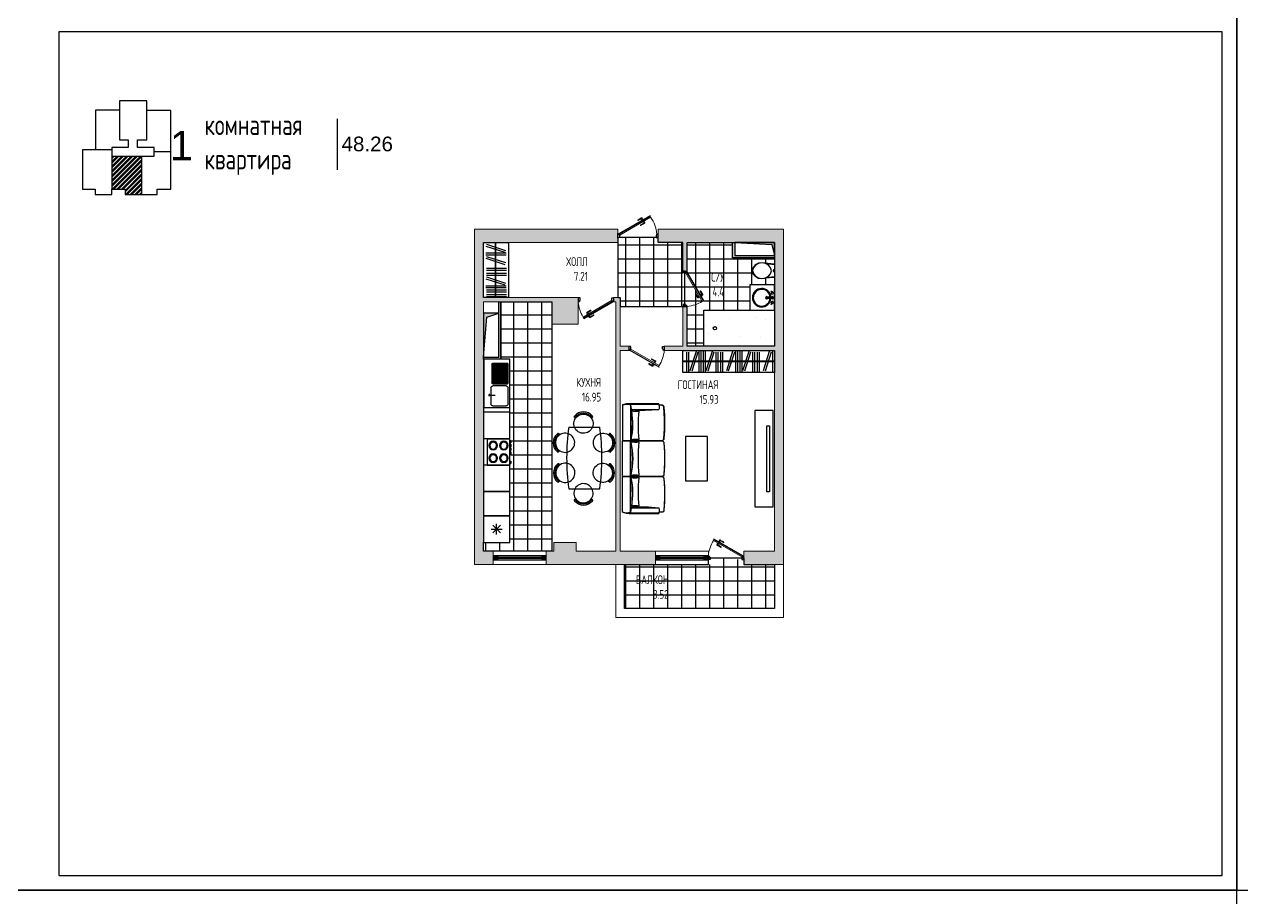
# Model space of a CAD drawing. Header units: millimetres. Extents: x -7516 to 14738, y -3327 to 3625.
# Drawn here: x 4448.8 to 4862.6, y 3028.3 to 3325.3 of the extents above; entities that cross this region are included whole.
import ezdxf

# ---------------------------------------------------------------- set-up
doc = ezdxf.new("R2010")
doc.units = ezdxf.units.MM
doc.header["$LTSCALE"] = 1.5
for name, color, linetype in [('КАНАЛЫ', 253, 'Continuous'), ('кафель', 9, 'Continuous'), ('МЕБЕЛЬ ОСНОВ', 7, 'Continuous'), ('Основные тонкие', 7, 'Continuous')]:
    doc.layers.add(name, color=color, linetype=linetype)
for name, color, linetype, lineweight in [('новый план', 6, 'Continuous', 30), ('ОКНА', 130, 'Continuous', 30), ('СТЕНЫ', 30, 'Continuous', 30)]:
    doc.layers.add(name, color=color, linetype=linetype, lineweight=lineweight)
doc.styles.add('ARIAL', font='arial.ttf')
doc.styles.add('style1', font='txt.shx', dxfattribs={"width": 0.7, "height": 2.5})
doc.styles.add('СГЕНЕРИР_СТИЛЬ_1', font='txt.shx', dxfattribs={"width": 0.7})
pattern_1 = [(90, (-2861.9293, -1940.83), (-4.7625, 0), []), (180, (-2861.9293, -1940.83), (-3e-16, -4.7625), [])]

# ---------------------------------------------------------------- blocks, each defined once
blk = doc.blocks.new('дв.внутренние')
at = {"color": 7}
for p, q in [((3645.72, 2613.18), (3645.72, 2612.68)), ((3645.92, 2613.13), (3645.72, 2613.13)), ((3645.72, 2613.13), (3645.72, 2612.72)), ((3645.72, 2612.72), (3645.87, 2612.72)), ((3645.87, 2612.85), (3645.92, 2612.85)), ((3645.87, 2612.85), (3645.87, 2612.72)), ((3645.92, 2612.85), (3645.92, 2613.13)), ((3649.52, 2612.85), (3649.52, 2613.13)), ((3649.52, 2613.13), (3649.72, 2613.13)), ((3649.57, 2612.85), (3649.52, 2612.85)), ((3649.58, 2612.85), (3649.58, 2612.72)), ((3649.72, 2612.72), (3649.58, 2612.72)), ((3649.72, 2613.18), (3649.72, 2612.68)), ((3649.72, 2613.13), (3649.72, 2612.72))]:
    blk.add_line(p, q, dxfattribs=at)
at = {"color": 7, "lineweight": 9}
for p, q in [((3645.83, 2612.67), (3645.87, 2612.72)), ((3645.87, 2612.72), (3645.94, 2612.83)), ((3645.87, 2612.72), (3649.13, 2610.84)), ((3645.94, 2612.83), (3649.16, 2610.97)), ((3645.83, 2612.67), (3649.1, 2610.78)), ((3648.67, 2611.45), (3648.29, 2611.67)), ((3648.72, 2611.52), (3648.33, 2611.74)), ((3648.48, 2611.37), (3648.49, 2611.39)), ((3648.49, 2611.39), (3648.75, 2611.24)), ((3648.6, 2611.33), (3648.67, 2611.45)), ((3648.67, 2611.29), (3648.75, 2611.42)), ((3648.67, 2611.29), (3648.71, 2611.35)), ((3648.37, 2610.91), (3647.98, 2611.13)), ((3648.4, 2610.98), (3648.02, 2611.2)), ((3648.37, 2611.17), (3648.38, 2611.19)), ((3648.62, 2611.03), (3648.37, 2611.17)), ((3648.47, 2611.1), (3648.4, 2610.98)), ((3648.54, 2611.07), (3648.47, 2610.94)), ((3648.63, 2611.05), (3648.62, 2611.03)), ((3648.75, 2611.24), (3648.73, 2611.22)), ((3649.1, 2610.86), (3649.16, 2610.97)), ((3649.13, 2610.84), (3649.1, 2610.78))]:
    blk.add_line(p, q, dxfattribs=at)
at = {"color": 7}
blk.add_circle((3645.9, 2612.8), 0.0212, dxfattribs=at)
at = {"color": 7, "lineweight": 9}
blk.add_arc((3645.75, 2613.04), 3.99, 328.7313, 354.6558, dxfattribs=at)
for centre, major_axis, start_param, end_param in [((3648.31, 2611.7), (-0.0102, 0.0381), 5.497787, 8.63938), ((3648.68, 2611.45), (-0.0715, -0.0192), 2.356194, 3.926991), ((3648, 2611.17), (-0.0102, 0.0381), 5.497787, 8.63938), ((3648.4, 2610.97), (-0.0192, 0.0715), 2.356194, 3.926991)]:
    blk.add_ellipse(centre, major_axis=major_axis, ratio=1, start_param=start_param, end_param=end_param, dxfattribs=at)
blk = doc.blocks.new('двери наружные')
at = {"color": 0}
for p, q in [((3657.41, 2612.77), (3657.91, 2612.77)), ((3657.46, 2612.57), (3657.46, 2612.77)), ((3657.46, 2612.77), (3657.86, 2612.77)), ((3657.86, 2612.77), (3657.86, 2612.62)), ((3657.73, 2612.57), (3657.46, 2612.57)), ((3657.73, 2612.62), (3657.86, 2612.62)), ((3657.41, 2608.22), (3657.91, 2608.22)), ((3657.73, 2608.42), (3657.46, 2608.42)), ((3657.46, 2608.42), (3657.46, 2608.22)), ((3657.46, 2608.22), (3657.86, 2608.22)), ((3657.73, 2608.37), (3657.86, 2608.37)), ((3657.86, 2608.22), (3657.86, 2608.37))]:
    blk.add_line(p, q, dxfattribs=at)
at = {"color": 0, "lineweight": 9}
for p, q in [((3657.73, 2612.62), (3657.73, 2612.57)), ((3657.75, 2608.44), (3659.76, 2611.92)), ((3657.92, 2608.33), (3659.96, 2611.86)), ((3659.88, 2611.86), (3659.76, 2611.92)), ((3659.07, 2611.22), (3658.85, 2610.84)), ((3659.13, 2611.18), (3658.92, 2610.8)), ((3659.26, 2611.11), (3659.13, 2611.18)), ((3659.3, 2611.18), (3659.17, 2611.25)), ((3659.19, 2611), (3659.34, 2611.25)), ((3659.22, 2610.98), (3659.19, 2611)), ((3659.3, 2611.18), (3659.24, 2611.21)), ((3659.34, 2611.25), (3659.36, 2611.24)), ((3659.6, 2610.91), (3659.38, 2610.53)), ((3659.41, 2610.87), (3659.39, 2610.88)), ((3659.56, 2611.12), (3659.41, 2610.87)), ((3659.68, 2610.87), (3659.45, 2610.49)), ((3659.48, 2610.98), (3659.6, 2610.91)), ((3659.52, 2611.05), (3659.65, 2610.97)), ((3659.54, 2611.14), (3659.56, 2611.12)), ((3657.73, 2608.37), (3657.73, 2608.42)), ((3657.86, 2608.37), (3657.75, 2608.44)), ((3657.92, 2608.33), (3657.86, 2608.37))]:
    blk.add_line(p, q, dxfattribs=at)
at = {"color": 0, "lineweight": 0}
for p, q in [((3657.86, 2608.37), (3659.9, 2611.89)), ((3659.9, 2611.89), (3659.96, 2611.86))]:
    blk.add_line(p, q, dxfattribs=at)
at = {"color": 0}
blk.add_circle((3657.78, 2608.39), 0.0212, dxfattribs=at)
at = {"color": 0, "lineweight": 0}
blk.add_arc((3657.74, 2609.36), 3.26, 51.7107, 87.8927, dxfattribs=at)
at = {"color": 0, "lineweight": 9}
for centre, major_axis, start_param, end_param in [((3658.88, 2610.82), (-0.0381, -0.0102), 5.497787, 8.63938), ((3659.13, 2611.19), (0.0192, -0.0715), 2.356194, 3.926991), ((3659.42, 2610.51), (-0.0381, -0.0102), 5.497787, 8.63938), ((3659.61, 2610.91), (-0.0715, -0.0192), 2.356194, 3.926991)]:
    blk.add_ellipse(centre, major_axis=major_axis, ratio=1, start_param=start_param, end_param=end_param, dxfattribs=at)
blk = doc.blocks.new('рпр')
at = {"layer": 'МЕБЕЛЬ ОСНОВ', "color": 7}
for p, q in [((4888.37, 2986.87), (4888.15, 2984.66)), ((4888.41, 2986.97), (4888.22, 2985.01)), ((4888.65, 2985.63), (4888.27, 2984.94)), ((4888.28, 2985.08), (4888.46, 2986.92)), ((4888.36, 2986.84), (4888.37, 2986.92)), ((4888.37, 2986.92), (4888.41, 2986.97)), ((4888.41, 2986.97), (4888.4, 2986.81)), ((4888.41, 2986.97), (4889.54, 2986.97)), ((4888.41, 2986.97), (4889.54, 2986.97)), ((4888.46, 2986.92), (4888.41, 2986.97)), ((4889.22, 2986.08), (4888.65, 2985.63)), ((4889.88, 2986.24), (4889.22, 2986.08)), ((4889.54, 2986.97), (4890.22, 2986.97)), ((4889.6, 2986.82), (4889.54, 2986.97)), ((4890.16, 2986.82), (4889.6, 2986.82)), ((4889.7, 2986.77), (4889.87, 2986.77)), ((4889.79, 2986.7), (4889.7, 2986.77)), ((4889.87, 2986.77), (4889.73, 2986.77)), ((4889.73, 2986.77), (4890.06, 2986.77)), ((4889.96, 2986.7), (4889.79, 2986.7)), ((4890.55, 2986.07), (4889.88, 2986.24)), ((4890.06, 2986.77), (4889.96, 2986.7)), ((4890.22, 2986.97), (4890.16, 2986.82)), ((4890.22, 2986.97), (4891.33, 2986.97)), ((4891.11, 2985.61), (4890.55, 2986.07)), ((4891.48, 2984.92), (4891.11, 2985.61)), ((4891.33, 2986.97), (4891.28, 2986.92)), ((4891.28, 2986.92), (4891.47, 2985.08)), ((4891.33, 2986.97), (4891.37, 2986.92)), ((4891.37, 2986.57), (4891.33, 2986.97)), ((4891.37, 2986.92), (4891.4, 2986.62)), ((4891.4, 2986.62), (4891.37, 2986.57)), ((4891.37, 2986.57), (4891.37, 2986.57)), ((4888.2, 2984.98), (4888.06, 2984.13)), ((4888.06, 2984.13), (4888.19, 2983.29)), ((4888.27, 2984.94), (4888.13, 2984.13)), ((4888.13, 2984.13), (4888.26, 2983.32)), ((4888.19, 2983.29), (4888.58, 2982.57)), ((4888.24, 2985.04), (4888.2, 2984.98)), ((4888.26, 2983.32), (4888.63, 2982.63)), ((4888.58, 2982.57), (4889.17, 2982.09)), ((4888.63, 2982.63), (4889.19, 2982.17)), ((4890.53, 2982.16), (4891.09, 2982.61)), ((4890.55, 2982.08), (4891.14, 2982.55)), ((4891.09, 2982.61), (4891.48, 2983.3)), ((4891.14, 2982.55), (4891.54, 2983.26)), ((4891.61, 2984.11), (4891.48, 2984.92)), ((4891.48, 2983.3), (4891.61, 2984.11)), ((4891.55, 2984.95), (4891.51, 2985.03)), ((4891.54, 2983.26), (4891.68, 2984.11)), ((4891.68, 2984.11), (4891.55, 2984.95)), ((4889.17, 2982.09), (4889.86, 2981.92)), ((4889.19, 2982.17), (4889.86, 2982)), ((4889.86, 2982), (4890.53, 2982.16)), ((4889.86, 2981.92), (4890.55, 2982.08))]:
    blk.add_line(p, q, dxfattribs=at)
at = {"layer": 'МЕБЕЛЬ ОСНОВ', "color": 7, "ltscale": 1.5}
blk.add_lwpolyline([(4891.51, 2985.03), (4891.37, 2986.57)], dxfattribs=at)
blk = doc.blocks.new('раенре')
for p, q in [((5356.44, 3386.97), (5362.44, 3386.97)), ((5356.44, 3375.99), (5356.44, 3386.97)), ((5356.44, 3386.97), (5362.24, 3386.97)), ((5356.8, 3381.64), (5356.8, 3385.9)), ((5356.96, 3383.77), (5356.96, 3385.78)), ((5360.3, 3386.1), (5357, 3386.1)), ((5357.26, 3383.77), (5357.26, 3385.78)), ((5357.4, 3383.77), (5357.4, 3385.78)), ((5357.7, 3383.77), (5357.7, 3385.78)), ((5357.84, 3383.77), (5357.84, 3385.78)), ((5358.14, 3383.77), (5358.14, 3385.78)), ((5358.28, 3383.77), (5358.28, 3385.78)), ((5358.58, 3383.77), (5358.58, 3385.78)), ((5358.72, 3383.77), (5358.72, 3385.78)), ((5359.02, 3383.77), (5359.02, 3385.78)), ((5359.16, 3383.77), (5359.16, 3385.78)), ((5359.46, 3383.77), (5359.46, 3385.78)), ((5359.6, 3383.77), (5359.6, 3385.78)), ((5359.9, 3383.77), (5359.9, 3385.78)), ((5360.04, 3383.77), (5360.04, 3385.78)), ((5360.34, 3383.77), (5360.34, 3385.78)), ((5360.5, 3385.9), (5360.5, 3381.64)), ((5362.24, 3375.99), (5362.24, 3386.97)), ((5356.96, 3383.77), (5356.96, 3381.76)), ((5357.26, 3383.77), (5357.26, 3381.76)), ((5357.4, 3383.77), (5357.4, 3381.76)), ((5357.7, 3383.77), (5357.7, 3381.76)), ((5357.84, 3383.77), (5357.84, 3381.76)), ((5358.14, 3383.77), (5358.14, 3381.76)), ((5358.28, 3383.77), (5358.28, 3381.76)), ((5358.58, 3383.77), (5358.58, 3381.76)), ((5358.72, 3383.77), (5358.72, 3381.76)), ((5359.02, 3383.77), (5359.02, 3381.76)), ((5359.16, 3383.77), (5359.16, 3381.76)), ((5359.46, 3383.77), (5359.46, 3381.76)), ((5359.6, 3383.77), (5359.6, 3381.76)), ((5359.9, 3383.77), (5359.9, 3381.76)), ((5360.04, 3383.77), (5360.04, 3381.76)), ((5360.34, 3383.77), (5360.34, 3381.76)), ((5356.84, 3376.85), (5356.84, 3380.51)), ((5360.3, 3381.44), (5357, 3381.44)), ((5357.27, 3380.95), (5360.29, 3380.95)), ((5360.72, 3380.51), (5360.72, 3376.85)), ((5356.44, 3375.99), (5362.24, 3375.99)), ((5356.44, 3374.97), (5362.44, 3374.97)), ((5360.29, 3376.41), (5357.27, 3376.41)), ((5356.44, 3368.97), (5362.44, 3368.97)), ((5361.56, 3368.97), (5356.44, 3368.97)), ((5361.56, 3368.97), (5361.56, 3362.97)), ((5356.44, 3368.59), (5356.22, 3368.59)), ((5356.22, 3368.59), (5356.22, 3368.03)), ((5356.44, 3368.03), (5356.22, 3368.03)), ((5356.22, 3367.73), (5356.22, 3367.16)), ((5356.44, 3367.73), (5356.22, 3367.73)), ((5356.44, 3367.16), (5356.22, 3367.16)), ((5356.44, 3366.86), (5356.22, 3366.86)), ((5356.22, 3366.86), (5356.22, 3366.29)), ((5356.22, 3366.86), (5356.22, 3366.29)), ((5356.44, 3366.86), (5356.22, 3366.86)), ((5356.44, 3366.29), (5356.22, 3366.29)), ((5356.44, 3366.29), (5356.22, 3366.29)), ((5356.22, 3365.99), (5356.22, 3365.42)), ((5356.44, 3365.99), (5356.22, 3365.99)), ((5356.44, 3365.42), (5356.22, 3365.42)), ((5356.44, 3363.89), (5356.22, 3363.89)), ((5356.22, 3363.89), (5356.22, 3363.32)), ((5356.44, 3363.32), (5356.22, 3363.32)), ((5356.44, 3362.97), (5362.44, 3362.97)), ((5361.56, 3362.97), (5356.44, 3362.97))]:
    blk.add_line(p, q)
at = {"ltscale": 0.6}
for p, q in [((5361.26, 3378.87), (5359.74, 3378.87)), ((5361.06, 3378.62), (5361.06, 3379.12))]:
    blk.add_line(p, q, dxfattribs=at)
blk.add_lwpolyline([(5356.44, 3356.97), (5356.44, 3386.97), (5362.44, 3386.97), (5362.44, 3356.97)], close=True)
for centre, radius in [((5357.78, 3367.4), 0.974), ((5357.78, 3367.4), 0.774), ((5360.2, 3367.4), 0.974), ((5360.2, 3367.4), 0.774), ((5357.78, 3364.54), 0.974), ((5357.78, 3364.54), 0.774), ((5360.2, 3364.54), 0.974), ((5360.2, 3364.54), 0.774)]:
    blk.add_circle(centre, radius)
for centre, radius, start, end in [((5357, 3385.9), 0.2, 90, 180), ((5357.16, 3385.78), 0.2, 104.4903, 180), ((5357.06, 3385.78), 0.2, 0, 75.5097), ((5357.6, 3385.78), 0.2, 104.4903, 180), ((5357.5, 3385.78), 0.2, 0, 75.5097), ((5358.04, 3385.78), 0.2, 104.4903, 180), ((5357.94, 3385.78), 0.2, 0, 75.5097), ((5358.48, 3385.78), 0.2, 104.4903, 180), ((5358.38, 3385.78), 0.2, 0, 75.5097), ((5358.92, 3385.78), 0.2, 104.4903, 180), ((5358.82, 3385.78), 0.2, 0, 75.5097), ((5359.36, 3385.78), 0.2, 104.4903, 180), ((5359.26, 3385.78), 0.2, 0, 75.5097), ((5359.8, 3385.78), 0.2, 104.4903, 180), ((5359.7, 3385.78), 0.2, 0, 75.5097), ((5360.24, 3385.78), 0.2, 104.4903, 180), ((5360.14, 3385.78), 0.2, 0, 75.5097), ((5360.3, 3385.9), 0.2, 0, 90), ((5357, 3381.64), 0.2, 180, 270), ((5357.27, 3380.51), 0.432, 90, 180), ((5357.16, 3381.76), 0.2, 180, 255.5097), ((5357.06, 3381.76), 0.2, 284.4903, 0), ((5357.6, 3381.76), 0.2, 180, 255.5097), ((5357.5, 3381.76), 0.2, 284.4903, 0), ((5358.04, 3381.76), 0.2, 180, 255.5097), ((5357.94, 3381.76), 0.2, 284.4903, 0), ((5358.48, 3381.76), 0.2, 180, 255.5097), ((5358.38, 3381.76), 0.2, 284.4903, 0), ((5358.92, 3381.76), 0.2, 180, 255.5097), ((5358.82, 3381.76), 0.2, 284.4903, 0), ((5359.36, 3381.76), 0.2, 180, 255.5097), ((5359.26, 3381.76), 0.2, 284.4903, 0), ((5359.8, 3381.76), 0.2, 180, 255.5097), ((5359.7, 3381.76), 0.2, 284.4903, 0), ((5360.24, 3381.76), 0.2, 180, 255.5097), ((5360.14, 3381.76), 0.2, 284.4903, 0), ((5360.29, 3380.51), 0.432, 0, 90), ((5360.3, 3381.64), 0.2, 270, 0), ((5357.27, 3376.85), 0.432, 180, 270), ((5360.29, 3376.85), 0.432, 270, 0)]:
    blk.add_arc(centre, radius, start, end)
blk = doc.blocks.new('ек')
for p, q in [((4931.49, 3632.32), (4931.76, 3632.12)), ((4931.79, 3632.47), (4931.95, 3632.35)), ((4935.28, 3632.47), (4935.08, 3632.33)), ((4935.62, 3632.35), (4935.31, 3632.12)), ((4938.31, 3632.38), (4938.59, 3632.18)), ((4938.61, 3632.53), (4938.78, 3632.41)), ((4942.1, 3632.53), (4941.91, 3632.39)), ((4942.45, 3632.41), (4942.13, 3632.18)), ((4927.31, 3628.47), (4927.45, 3628.28)), ((4927.43, 3628.82), (4927.66, 3628.5)), ((4946.2, 3628.82), (4945.97, 3628.5)), ((4946.32, 3628.47), (4946.18, 3628.28)), ((4927.31, 3624.98), (4927.42, 3625.14)), ((4927.45, 3624.68), (4927.66, 3624.95)), ((4946.17, 3624.68), (4945.97, 3624.95)), ((4946.32, 3624.98), (4946.2, 3625.14)), ((4931.49, 3620.89), (4931.76, 3621.09)), ((4931.79, 3620.74), (4931.95, 3620.86)), ((4935.28, 3620.74), (4935.08, 3620.88)), ((4935.62, 3620.86), (4935.31, 3621.09)), ((4938.31, 3620.83), (4938.59, 3621.03)), ((4938.61, 3620.68), (4938.78, 3620.8)), ((4942.1, 3620.68), (4941.91, 3620.82)), ((4942.45, 3620.81), (4942.13, 3621.03))]:
    blk.add_line(p, q)
for points in [[(4935.01, 3629.22, 2.852439), (4932.29, 3629.06, 0.350569), (4935.01, 3629.22)], [(4941.84, 3629.28, 2.852439), (4939.12, 3629.12, 0.350569), (4941.84, 3629.28)], [(4930.55, 3628.2, 2.852439), (4930.71, 3625.48, 0.350569), (4930.55, 3628.2)], [(4943.07, 3628.2, -2.852439), (4942.91, 3625.48, -0.350569), (4943.07, 3628.2)], [(4935.01, 3623.99, -2.852439), (4932.29, 3624.15, -0.350569), (4935.01, 3623.99)], [(4941.84, 3623.93, -2.852439), (4939.12, 3624.09, -0.350569), (4941.84, 3623.93)]]:
    blk.add_lwpolyline(points, format="xyb")
for points in [[(4929.94, 3630.05), (4929.94, 3623.05)], [(4943.94, 3630.05), (4943.94, 3623.05)]]:
    blk.add_lwpolyline(points)
for centre, radius, start, end in [((4933.53, 3630.85), 2.68, 40.2729, 139.7271), ((4940.36, 3630.91), 2.68, 40.2729, 139.7271), ((4931.64, 3632.45), 0.2, 139.7271, 219.8242), ((4931.56, 3632.51), 0.2, 248.872, 319.9064), ((4933.53, 3630.85), 2.38, 40.0936, 139.9064), ((4935.51, 3632.51), 0.2, 220.0936, 305.6519), ((4935.22, 3632.39), 0.409, 354.1192, 27.9442), ((4938.47, 3632.51), 0.2, 139.7271, 219.8242), ((4938.38, 3632.57), 0.2, 248.872, 319.9064), ((4940.36, 3630.91), 2.38, 40.0936, 139.9064), ((4942.33, 3632.57), 0.2, 220.0936, 305.6519), ((4942.04, 3632.45), 0.409, 354.1192, 27.9442), ((4928.93, 3626.73), 2.68, 130.2729, 229.7271), ((4928.93, 3626.73), 2.38, 130.0936, 229.9064), ((4927.39, 3628.41), 0.409, 84.1192, 117.9442), ((4927.26, 3628.7), 0.2, 310.0936, 35.6519), ((4936.94, 3581.3), 49.25, 81.8288, 98.1712), ((4946.36, 3628.7), 0.2, 144.3481, 229.9064), ((4946.24, 3628.41), 0.409, 62.0558, 95.8808), ((4944.7, 3626.73), 2.38, 310.0936, 49.9064), ((4944.7, 3626.73), 2.68, 310.2729, 49.7271), ((4927.32, 3624.83), 0.2, 229.7271, 309.8242), ((4927.26, 3624.75), 0.2, 338.872, 49.9064), ((4936.94, 3671.8), 49.25, 261.8288, 278.1712), ((4946.36, 3624.75), 0.2, 130.0936, 201.128), ((4946.3, 3624.83), 0.2, 230.1758, 310.2729), ((4931.64, 3620.76), 0.2, 140.1758, 220.2729), ((4931.56, 3620.7), 0.2, 40.0936, 111.128), ((4933.53, 3622.37), 2.68, 220.2729, 319.7271), ((4933.53, 3622.37), 2.38, 220.0936, 319.9064), ((4935.51, 3620.7), 0.2, 54.3481, 139.9064), ((4935.22, 3620.82), 0.409, 332.0558, 5.8808), ((4938.47, 3620.7), 0.2, 140.1758, 220.2729), ((4938.38, 3620.64), 0.2, 40.0936, 111.128), ((4940.36, 3622.31), 2.68, 220.2729, 319.7271), ((4940.36, 3622.31), 2.38, 220.0936, 319.9064), ((4942.33, 3620.64), 0.2, 54.3481, 139.9064), ((4942.04, 3620.76), 0.409, 332.0558, 5.8808)]:
    blk.add_arc(centre, radius, start, end)
blk = doc.blocks.new('ММ07 950х2490')
for p, q in [((-1222, 827), (-1220, 857)), ((-1220, 857), (-1205, 923)), ((-1214, 131), (-1214, 864)), ((-1214, 851), (-1214, 131)), ((-1205, 923), (-1196, 948)), ((-1196, 948), (-384, 948)), ((-1196, 948), (-384, 948)), ((-384, 948), (-384, 124)), ((-384, 124), (-384, 948)), ((426, 948), (-384, 948)), ((426, 948), (-384, 948)), ((-384, 948), (-384, 124)), ((-384, 124), (-384, 948)), ((1238, 948), (426, 948)), ((1238, 948), (426, 948)), ((426, 948), (426, 124)), ((426, 62), (426, 948)), ((426, 60), (426, 948)), ((426, 124), (426, 948)), ((1246, 923), (1238, 948)), ((1262, 857), (1246, 923)), ((1256, 131), (1256, 864)), ((1256, 851), (1256, 131)), ((1264, 827), (1262, 857)), ((-1224, 131), (-1222, 827)), ((-1224, 802), (-1224, 131)), ((-1196, 768), (-384, 768)), ((-1094, 753), (-1094, 131)), ((426, 768), (-384, 768)), ((1238, 768), (426, 768)), ((1136, 753), (1136, 131)), ((1266, 131), (1264, 827)), ((1266, 802), (1266, 131)), ((-1214, 131), (-1224, 131)), ((-1214, 131), (-1224, 131)), ((-1194, 124), (-1214, 131)), ((-1190, 42), (-1194, 124)), ((-1194, 62), (-1194, 124)), ((-1185, 33), (-1190, 42)), ((-1163, 15), (-1185, 33)), ((-1144, 12), (-1163, 15)), ((-884, 0), (-1144, 12)), ((-653, 0), (-884, 0)), ((-431, 12), (-653, 0)), ((-399, 26), (-431, 12)), ((-388, 42), (-399, 26)), ((-384, 62), (-388, 42)), ((-384, 124), (-384, 62)), ((-384, 62), (-384, 124)), ((-384, 124), (-384, 62)), ((-384, 62), (-384, 124)), ((-384, 62), (-380, 42)), ((-380, 42), (-369, 26)), ((-369, 26), (-338, 12)), ((-338, 12), (-115, 0)), ((-115, 0), (115, 0)), ((115, 0), (376, 12)), ((376, 12), (395, 15)), ((395, 15), (417, 33)), ((417, 33), (422, 42)), ((422, 42), (426, 60)), ((426, 124), (426, 62)), ((426, 62), (426, 124)), ((426, 62), (430, 42)), ((430, 42), (441, 26)), ((441, 26), (472, 12)), ((472, 12), (695, 0)), ((695, 0), (925, 0)), ((925, 0), (1186, 12)), ((1186, 12), (1205, 15)), ((1205, 15), (1227, 33)), ((1227, 33), (1232, 42)), ((1232, 42), (1236, 124)), ((1236, 124), (1256, 131)), ((1236, 62), (1236, 124)), ((1256, 131), (1266, 131)), ((1256, 131), (1266, 131))]:
    blk.add_line(p, q)
for centre, radius, start, end in [((-818, 799), 406, 158.5632, 179.5809), ((-982, 857), 233, 157.205, 202.718), ((860, 799), 406, 0.4193, 21.4364), ((1023, 857), 233, 337.2846, 22.7952), ((-789, 3321), 2586, 260.9423, 279.0128), ((-5041, 566), 3971, 353.706, 2.6744), ((-767, 2387), 1663, 260.0645, 282.2775), ((-1421, 657), 379, 347.7285, 14.0418), ((-734, -2911), 3502, 84.7961, 95.2043), ((144, 660), 567, 169.5898, 188.4269), ((21, 3321), 2586, 260.987, 279.0128), ((21, 2446), 1726, 257.4143, 282.5849), ((-913, 660), 567, 351.5741, 10.4095), ((21, -4516), 5106, 85.8125, 94.1879), ((954, 660), 567, 169.5897, 188.426), ((831, 3321), 2586, 260.9872, 279.0577), ((808, 2387), 1663, 257.7227, 279.9353), ((-103, 660), 567, 351.5743, 10.4103), ((775, -2911), 3502, 84.7959, 95.2043), ((1463, 657), 379, 165.9569, 192.2717), ((5082, 566), 3971, 177.3257, 186.294), ((-1154, 270), 152, 246.7807, 293.2228), ((-1144, 62), 50, 180.0001, 270.0116), ((-789, 4867), 4868, 265.8169, 274.1833), ((-434, 62), 50, 270.0001, 0.0001), ((-334, 62), 50, 180.0001, 270.0116), ((21, 4867), 4868, 265.817, 274.1833), ((376, 62), 50, 270.0001, 0.0116), ((476, 62), 50, 180.0001, 269.9886), ((831, 4867), 4868, 265.8171, 274.1833), ((1196, 270), 152, 246.7807, 293.2194), ((1186, 62), 50, 270.0001, 0.0116)]:
    blk.add_arc(centre, radius, start, end)

msp = doc.modelspace()

# ---------------------------------------------------------------- hatches: boundary and pattern name
at = {"layer": 'КАНАЛЫ', "ltscale": 1.5, "true_color": 0x939598}
h = msp.add_hatch(color=252, dxfattribs=at)
h.dxf.hatch_style = 1
h.paths.add_polyline_path([(4610.85, 3230.86), (4610.1, 3230.86), (4610.1, 3212.11), (4604.85, 3212.11), (4604.85, 3211.36), (4610.85, 3211.36)])
h.paths.add_polyline_path([(4703.85, 3246.61), (4690.35, 3246.61), (4690.35, 3251.11), (4689.6, 3251.11), (4689.6, 3245.86), (4703.85, 3245.86)])
at = {"layer": 'КАНАЛЫ', "ltscale": 1.5, "true_color": 0x000000}
h = msp.add_hatch(color=18, dxfattribs=at)
h.dxf.hatch_style = 1
h.paths.add_polyline_path([(4610.1, 3227.11), (4604.85, 3227.11), (4604.85, 3212.11), (4606.09, 3225.64)])
h.paths.add_polyline_path([(4703.85, 3251.11), (4690.35, 3251.11), (4702.87, 3250.39), (4703.85, 3246.61)])
at = {"layer": 'МЕБЕЛЬ ОСНОВ', "ltscale": 1.5, "true_color": 0x939598}
h = msp.add_hatch(dxfattribs=at)
h.set_pattern_fill('ANSI32', color=252, scale=0.117607)
h.set_pattern_definition([(45, (-507.2853, -207.0128), (-0.79210748, 0.79210748), []), (45, (-506.7572, -207.0128), (-0.79210748, 0.79210748), [])])
h.paths.add_polyline_path([(4488.63, 3280.39), (4478.6, 3280.39), (4478.6, 3269.17), (4483.03, 3269.17), (4483.03, 3267.4), (4488.63, 3267.4)])
h = msp.add_hatch(color=252, dxfattribs=at)
h.dxf.hatch_style = 1
h.paths.add_polyline_path([(4608.23, 3146.11), (4604.85, 3146.11), (4604.85, 3230.86), (4628.1, 3230.86), (4628.1, 3223.36), (4637.1, 3223.36), (4637.1, 3232.36), (4604.85, 3232.36), (4604.85, 3251.11), (4650.6, 3251.11), (4650.6, 3255.61), (4601.85, 3255.61), (4601.85, 3141.61), (4608.23, 3141.61)])
h.paths.add_polyline_path([(4628.85, 3146.11), (4626.23, 3146.11), (4626.23, 3141.61), (4628.85, 3141.61)])
h.paths.add_polyline_path([(4636.35, 3149.11), (4628.85, 3149.11), (4628.85, 3146.11), (4628.85, 3141.61), (4636.35, 3141.61)])
h.paths.add_polyline_path([(4663.35, 3146.11), (4651.35, 3146.11), (4651.35, 3214.36), (4654.35, 3214.36), (4654.35, 3215.86), (4651.35, 3215.86), (4651.35, 3232.36), (4649.1, 3232.36), (4649.1, 3230.86), (4649.85, 3230.86), (4649.85, 3146.11), (4636.35, 3146.11), (4636.35, 3141.61), (4663.35, 3141.61)])
h = msp.add_hatch(dxfattribs=at)
h.set_pattern_fill('ANSI37', color=252, scale=1.5, angle=45)
h.set_pattern_definition(pattern_1)
h.paths.add_polyline_path([(4664.25, 3251.11), (4664.25, 3252.76), (4650.6, 3252.76), (4650.6, 3251.11), (4650.6, 3232.36), (4651.35, 3232.36), (4651.35, 3229.36), (4672.65, 3229.36), (4672.65, 3229.96), (4673.4, 3229.96), (4673.4, 3240.76), (4672.65, 3240.76), (4672.65, 3251.11)])
h = msp.add_hatch(dxfattribs=at)
h.set_pattern_fill('ANSI37', color=252, scale=1.5, angle=45)
h.set_pattern_definition(pattern_1)
h.paths.add_polyline_path([(4703.85, 3245.86), (4689.6, 3245.86), (4689.6, 3251.11), (4674.15, 3251.11), (4674.15, 3241.36), (4673.4, 3241.36), (4673.4, 3229.36), (4674, 3229.36), (4674.15, 3229.36), (4674.15, 3215.86), (4679.85, 3215.86), (4679.85, 3228.02), (4695.45, 3228.02), (4695.45, 3236.67), (4703.85, 3236.67), (4703.85, 3239.31), (4703.85, 3239.31), (4703.78, 3239.25), (4703.32, 3239.2), (4703.25, 3239.26), (4700.94, 3239.05), (4700.82, 3238.99), (4699.56, 3238.79), (4698.29, 3239), (4697.22, 3239.59), (4696.51, 3240.48), (4696.27, 3241.52), (4696.53, 3242.56), (4697.25, 3243.44), (4698.33, 3244.02), (4699.6, 3244.22), (4700.39, 3244.09), (4703.68, 3243.76), (4703.85, 3243.75)])
edge = h.paths.add_edge_path(flags=16)
edge.add_line((4678.59, 3233.4), (4678.66, 3233.44))
edge.add_line((4678.66, 3233.44), (4678.86, 3233.1))
edge.add_line((4678.86, 3233.1), (4679.24, 3233.32))
edge.add_line((4679.24, 3233.32), (4678.58, 3234.46))
edge.add_ellipse((4678.68, 3234.52), major_axis=(-0.0838, 0.0838), ratio=1, start_angle=-105.0001, end_angle=74.9999, ccw=False)
edge.add_line((4678.78, 3234.58), (4679.45, 3233.43))
edge.add_ellipse((4679.26, 3233.32), major_axis=(-0.157, 0.157), ratio=1, start_angle=164.9999, end_angle=254.9999, ccw=False)
edge.add_line((4679.37, 3233.12), (4678.97, 3232.9))
edge.add_line((4678.97, 3232.9), (4679.1, 3232.67))
edge.add_line((4679.1, 3232.67), (4679.03, 3232.63))
edge.add_line((4679.03, 3232.63), (4679.84, 3231.24))
edge.add_line((4679.84, 3231.24), (4679.66, 3231.14))
edge.add_line((4679.66, 3231.14), (4679.6, 3231.24))
edge.add_line((4679.6, 3231.24), (4679.26, 3231.04))
edge.add_line((4679.26, 3231.04), (4678.51, 3232.33))
edge.add_line((4678.51, 3232.33), (4678.45, 3232.3))
edge.add_line((4678.45, 3232.3), (4678.32, 3232.52))
edge.add_line((4678.32, 3232.52), (4677.93, 3232.3))
edge.add_ellipse((4677.82, 3232.49), major_axis=(0.157, 0.157), ratio=1, start_angle=164.9999, end_angle=254.9999, ccw=False)
edge.add_line((4677.63, 3232.38), (4676.96, 3233.53))
edge.add_ellipse((4677.06, 3233.59), major_axis=(-0.0838, 0.0838), ratio=1, start_angle=-105.0001, end_angle=74.9999, ccw=False)
edge.add_line((4677.17, 3233.65), (4677.83, 3232.51))
edge.add_line((4677.83, 3232.51), (4678.2, 3232.72))
edge.add_line((4678.2, 3232.72), (4678.01, 3233.06))
edge.add_line((4678.01, 3233.06), (4678.07, 3233.09))
edge.add_line((4678.07, 3233.09), (4673.67, 3240.71))
edge.add_line((4673.67, 3240.71), (4673.81, 3240.79))
edge.add_arc((4673.78, 3240.85), 0.0637, 180, 299.9999, ccw=False)
edge.add_arc((4673.78, 3240.85), 0.0637, 89.9999, 180, ccw=False)
edge.add_line((4673.78, 3240.91), (4673.62, 3240.91))
edge.add_line((4673.62, 3240.91), (4674.02, 3240.91))
edge.add_line((4674.02, 3240.91), (4674, 3240.93))
edge.add_line((4674, 3240.93), (4674.18, 3241.04))
edge.add_line((4674.18, 3241.04), (4678.59, 3233.4))
h.paths.add_polyline_path([(4680.35, 3232.05), (4687.45, 3232.05), (4687.45, 3241.55), (4680.35, 3241.55)], flags=24)
h = msp.add_hatch(dxfattribs=at)
h.set_pattern_fill('ANSI37', color=252, scale=1.5, angle=45)
h.set_pattern_definition(pattern_1)
h.paths.add_polyline_path([(4613.85, 3183.8), (4614.18, 3183.8), (4614.18, 3182.95), (4614.18, 3181.65), (4614.18, 3180.35), (4614.18, 3179.04), (4614.15, 3176.74), (4614.18, 3176.74), (4614.18, 3175.36), (4613.85, 3175.36), (4613.85, 3149.11), (4604.85, 3149.11), (4604.85, 3146.11), (4628.1, 3146.11), (4628.1, 3223.36), (4628.1, 3230.86), (4610.85, 3230.86), (4610.85, 3211.36), (4613.85, 3211.36)])
at = {"layer": 'МЕБЕЛЬ ОСНОВ', "ltscale": 1.5, "true_color": 0x636466}
h = msp.add_hatch(color=251, dxfattribs=at)
h.dxf.hatch_style = 1
h.paths.add_polyline_path([(4608.23, 3144.61), (4608.23, 3143.11), (4609.73, 3143.11), (4609.73, 3144.61)])
h = msp.add_hatch(color=251, dxfattribs=at)
h.dxf.hatch_style = 1
h.paths.add_polyline_path([(4624.73, 3143.11), (4626.23, 3143.11), (4626.23, 3144.61), (4624.73, 3144.61)])
at = {"layer": 'МЕБЕЛЬ ОСНОВ', "ltscale": 1.5, "true_color": 0x939598}
h = msp.add_hatch(dxfattribs=at)
h.set_pattern_fill('ANSI37', color=252, scale=1.5, angle=45)
h.set_pattern_definition(pattern_1)
h.paths.add_polyline_path([(4652.85, 3141.61), (4652.85, 3126.61), (4703.85, 3126.61), (4703.85, 3141.61), (4693.35, 3141.61), (4693.35, 3143.25), (4692.75, 3143.25), (4681.95, 3143.83), (4681.95, 3141.61)])
at = {"layer": 'МЕБЕЛЬ ОСНОВ', "ltscale": 1.5, "true_color": 0x636466}
h = msp.add_hatch(color=251, dxfattribs=at)
h.dxf.hatch_style = 1
h.paths.add_polyline_path([(4663.35, 3144.61), (4663.35, 3143.11), (4664.85, 3143.11), (4664.85, 3144.61)])
h = msp.add_hatch(color=251, dxfattribs=at)
h.dxf.hatch_style = 1
h.paths.add_polyline_path([(4679.85, 3144.61), (4679.85, 3143.11), (4681.35, 3143.11), (4681.35, 3144.61)])
at = {"layer": 'ОКНА', "ltscale": 1.5, "true_color": 0x939598}
h = msp.add_hatch(color=252, dxfattribs=at)
h.dxf.hatch_style = 1
h.paths.add_polyline_path([(4674.15, 3251.11), (4674.15, 3241.36), (4672.65, 3241.36), (4672.65, 3251.11), (4664.25, 3251.11), (4664.25, 3255.61), (4706.85, 3255.61), (4706.85, 3141.61), (4693.35, 3141.61), (4693.35, 3146.11), (4703.85, 3146.11), (4703.85, 3214.36), (4666.35, 3214.35), (4666.35, 3215.71), (4666.35, 3215.86), (4672.65, 3215.86), (4672.65, 3229.36), (4674.15, 3229.36), (4674.15, 3215.86), (4703.85, 3215.86), (4703.85, 3251.11)])

# ---------------------------------------------------------------- linework, layer by layer
for p, q in [((4605.66, 3249.87), (4612.19, 3247.79)), ((4605.87, 3250.51), (4612.39, 3248.42)), ((4608.92, 3251.11), (4608.92, 3232.36)), ((4609.11, 3232.36), (4609.11, 3251.11)), ((4605.66, 3245.73), (4612.19, 3243.65)), ((4605.7, 3247.53), (4612.56, 3247.53)), ((4605.7, 3246.86), (4612.56, 3246.86)), ((4605.87, 3246.37), (4612.39, 3244.28)), ((4605.9, 3242.32), (4612.75, 3242.32)), ((4605.9, 3241.66), (4612.75, 3241.66)), ((4605.9, 3240.69), (4612.75, 3240.69)), ((4605.66, 3238.74), (4612.19, 3236.65)), ((4605.7, 3236.39), (4612.56, 3236.39)), ((4605.87, 3239.37), (4612.39, 3237.29)), ((4605.9, 3240.02), (4612.75, 3240.02)), ((4605.7, 3235.73), (4612.56, 3235.73)), ((4605.9, 3234.98), (4612.75, 3234.98)), ((4605.9, 3234.32), (4612.75, 3234.32)), ((4605.9, 3233.35), (4612.75, 3233.35)), ((4605.9, 3232.68), (4612.75, 3232.68)), ((4673.87, 3213.78), (4673.87, 3206.93)), ((4674.54, 3213.78), (4674.54, 3206.93)), ((4677.16, 3214.02), (4675.08, 3207.49)), ((4677.8, 3213.81), (4675.71, 3207.29)), ((4678.07, 3213.98), (4678.07, 3207.12)), ((4678.73, 3213.98), (4678.73, 3207.12)), ((4679.58, 3213.98), (4679.58, 3207.12)), ((4680.24, 3213.98), (4680.24, 3207.12)), ((4682.59, 3214.02), (4680.5, 3207.49)), ((4683.22, 3213.81), (4681.14, 3207.29)), ((4683.87, 3213.78), (4683.87, 3206.93)), ((4684.54, 3213.78), (4684.54, 3206.93)), ((4685.51, 3213.78), (4685.51, 3206.93)), ((4686.17, 3213.78), (4686.17, 3206.93)), ((4689.58, 3214.02), (4687.5, 3207.49)), ((4690.22, 3213.81), (4688.13, 3207.29)), ((4690.54, 3213.98), (4690.54, 3207.12)), ((4691.21, 3213.98), (4691.21, 3207.12)), ((4692.05, 3213.98), (4692.05, 3207.12)), ((4692.72, 3213.98), (4692.72, 3207.12)), ((4695.06, 3214.02), (4692.98, 3207.49)), ((4695.69, 3213.81), (4693.61, 3207.29)), ((4696.35, 3213.78), (4696.35, 3206.93)), ((4697.01, 3213.78), (4697.01, 3206.93)), ((4697.98, 3213.78), (4697.98, 3206.93)), ((4698.65, 3213.78), (4698.65, 3206.93)), ((4702.06, 3214.02), (4699.97, 3207.49)), ((4702.69, 3213.81), (4700.61, 3207.29)), ((4703.19, 3213.98), (4703.19, 3207.12)), ((4703.85, 3213.98), (4703.85, 3207.12)), ((4703.85, 3210.76), (4672.65, 3210.76)), ((4672.65, 3210.57), (4703.85, 3210.57)), ((4607.5, 3153.61), (4611.2, 3153.61)), ((4608.04, 3154.92), (4610.66, 3152.3)), ((4610.66, 3154.92), (4608.04, 3152.3)), ((4609.35, 3151.76), (4609.35, 3155.46))]:
    msp.add_line(p, q)
at = {"color": 252, "lineweight": 0, "true_color": 0x939598}
for p, q in [((4608.23, 3144.61), (4624.73, 3144.61)), ((4608.23, 3143.11), (4624.73, 3143.11)), ((4609.73, 3144.23), (4624.73, 3144.23)), ((4609.73, 3143.86), (4624.73, 3143.86)), ((4609.73, 3143.48), (4624.73, 3143.48)), ((4663.35, 3144.61), (4679.85, 3144.61)), ((4663.35, 3143.11), (4679.85, 3143.11)), ((4664.85, 3144.23), (4679.85, 3144.23)), ((4664.85, 3143.86), (4679.85, 3143.86)), ((4664.85, 3143.48), (4679.85, 3143.48))]:
    msp.add_line(p, q, dxfattribs=at)
at = {"color": 18, "true_color": 0x000000}
for points in [[(4440.48, 3030.78), (4860.98, 3030.78), (4860.98, 3327.78), (4440.48, 3327.78)], [(4860.98, 3030.78), (5281.48, 3030.78), (5281.48, 3327.78), (4860.98, 3327.78)], [(4440.48, 2733.78), (4860.98, 2733.78), (4860.98, 3030.78), (4440.48, 3030.78)]]:
    msp.add_lwpolyline(points, close=True, dxfattribs=at)
for points in [[(4604.85, 3232.36), (4604.85, 3251.11), (4613.38, 3251.11), (4613.38, 3232.36)], [(4672.65, 3214.36), (4703.85, 3214.36), (4703.85, 3206.86), (4672.65, 3206.86)]]:
    msp.add_lwpolyline(points, close=True)
at = {"color": 252, "lineweight": 0, "true_color": 0x939598}
for points in [[(4609.73, 3143.11), (4608.23, 3143.11), (4608.23, 3144.61), (4609.73, 3144.61)], [(4626.23, 3143.11), (4624.73, 3143.11), (4624.73, 3144.61), (4626.23, 3144.61)], [(4664.85, 3143.11), (4663.35, 3143.11), (4663.35, 3144.61), (4664.85, 3144.61)], [(4681.35, 3143.11), (4679.85, 3143.11), (4679.85, 3144.61), (4681.35, 3144.61)]]:
    msp.add_lwpolyline(points, close=True, dxfattribs=at)
at = {"layer": 'КАНАЛЫ', "ltscale": 1.5}
for points in [[(4703.85, 3246.61), (4703.85, 3245.86), (4689.6, 3245.86), (4689.6, 3251.11), (4690.35, 3251.11), (4690.35, 3246.61), (4703.85, 3246.61)], [(4610.1, 3230.86), (4610.85, 3230.86), (4610.85, 3211.36), (4604.85, 3211.36), (4604.85, 3212.11), (4610.1, 3212.11), (4610.1, 3230.86)], [(4610.1, 3227.11), (4604.85, 3227.11), (4604.85, 3212.11), (4606.09, 3225.64), (4610.1, 3227.11)]]:
    msp.add_lwpolyline(points, dxfattribs=at)
at = {"layer": 'КАНАЛЫ', "color": 18, "ltscale": 1.5, "true_color": 0x000000}
msp.add_lwpolyline([(4703.85, 3246.61), (4703.85, 3251.11), (4690.35, 3251.11), (4702.87, 3250.39), (4703.85, 3246.61)], dxfattribs=at)
at = {"layer": 'кафель', "ltscale": 1.5}
for points in [[(4673.4, 3241.36), (4672.65, 3241.36), (4672.65, 3251.11), (4664.25, 3251.11), (4664.25, 3252.76), (4650.6, 3252.76), (4650.6, 3251.11), (4650.6, 3232.36), (4651.35, 3232.36), (4651.35, 3229.36), (4673.4, 3229.36), (4673.4, 3241.36), (4672.65, 3241.36)], [(4674.15, 3241.36), (4674.15, 3251.11), (4703.85, 3251.11), (4703.85, 3215.86), (4674.15, 3215.86), (4674.16, 3229.36), (4673.4, 3229.36), (4673.4, 3241.36), (4674.15, 3241.36)], [(4693.35, 3143.86), (4693.35, 3141.61), (4703.85, 3141.61), (4703.85, 3126.61), (4652.85, 3126.61), (4652.85, 3141.61), (4681.35, 3141.61), (4681.35, 3143.86), (4693.35, 3143.86)]]:
    msp.add_lwpolyline(points, dxfattribs=at)
at = {"layer": 'МЕБЕЛЬ ОСНОВ', "ltscale": 1.5}
for points in [[(4481.11, 3296.1), (4472.99, 3296.1), (4472.99, 3282.6), (4468.57, 3282.6), (4468.57, 3269.17), (4472.85, 3269.17), (4472.85, 3267.4), (4478.6, 3267.4), (4478.6, 3269.17), (4483.03, 3269.17), (4483.03, 3267.4), (4493.94, 3267.4), (4493.94, 3269.17), (4498.59, 3269.17), (4498.59, 3296.03), (4490.4, 3296.03), (4490.4, 3299.27), (4481.11, 3299.27), (4481.11, 3296.1)], [(4481.11, 3296.1), (4481.11, 3285.99), (4484.13, 3285.99), (4484.13, 3283.34), (4478.53, 3283.34), (4478.53, 3282.6), (4472.99, 3282.6)], [(4492.98, 3282.01), (4492.98, 3283.34), (4487.3, 3283.34), (4487.3, 3285.99), (4490.4, 3285.99), (4490.4, 3296.03)], [(4555.17, 3293.11), (4555.17, 3275.77)], [(4478.53, 3282.6), (4478.53, 3280.39), (4478.6, 3280.39), (4478.6, 3269.17)], [(4488.63, 3280.39), (4492.98, 3280.39), (4492.98, 3282.01), (4498.59, 3282.01)], [(4478.6, 3280.39), (4488.63, 3280.39), (4488.63, 3267.4)], [(4701.28, 3188.75), (4702.18, 3188.75), (4702.18, 3166.25), (4701.28, 3166.25), (4701.28, 3188.75)]]:
    msp.add_lwpolyline(points, dxfattribs=at)
at = {"layer": 'МЕБЕЛЬ ОСНОВ', "ltscale": 5}
msp.add_lwpolyline([(4703.85, 3228.02), (4703.85, 3236.67), (4695.45, 3236.67), (4695.45, 3228.02)], close=True, dxfattribs=at)
for points in [[(4703.04, 3232.47), (4701.15, 3232.47)], [(4701.15, 3232.11), (4703.04, 3232.11)]]:
    msp.add_lwpolyline(points, dxfattribs=at)
at = {"layer": 'МЕБЕЛЬ ОСНОВ', "color": 252, "ltscale": 1.5, "true_color": 0x939598}
msp.add_lwpolyline([(4628.1, 3223.36), (4628.1, 3146.11), (4604.85, 3146.11), (4604.85, 3149.11), (4613.85, 3149.11), (4613.85, 3211.36), (4610.85, 3211.36), (4610.85, 3230.86), (4628.1, 3230.86)], close=True, dxfattribs=at)
at = {"layer": 'МЕБЕЛЬ ОСНОВ', "ltscale": 1.5}
for points in [[(4679.85, 3228.02), (4703.85, 3228.02), (4703.85, 3215.86), (4679.85, 3215.87)], [(4697.09, 3161.22), (4703.39, 3161.22), (4703.39, 3193.95), (4697.09, 3193.95)], [(4613.85, 3158.11), (4613.85, 3166.36), (4604.85, 3166.36), (4604.85, 3158.11)], [(4604.85, 3158.11), (4604.85, 3149.11), (4613.85, 3149.11), (4613.85, 3158.11)]]:
    msp.add_lwpolyline(points, close=True, dxfattribs=at)
at = {"layer": 'МЕБЕЛЬ ОСНОВ', "ltscale": 600, "const_width": 0.00143}
for points in [[(4703.57, 3222.04), (4703.53, 3222.48), (4703.38, 3223.36), (4703.18, 3224.05), (4702.91, 3224.58), (4702.59, 3224.97), (4702.23, 3225.25), (4701.85, 3225.44), (4701.47, 3225.58), (4701.06, 3225.68), (4700.64, 3225.76), (4700.19, 3225.81), (4699.72, 3225.83), (4699.22, 3225.83), (4698.69, 3225.81), (4698.13, 3225.77), (4697.53, 3225.72), (4696.91, 3225.66), (4696.26, 3225.59), (4695.59, 3225.53), (4694.89, 3225.48), (4694.18, 3225.45), (4693.45, 3225.43), (4692.71, 3225.45), (4691.96, 3225.5), (4691.2, 3225.57), (4690.44, 3225.67), (4689.7, 3225.79), (4688.98, 3225.91), (4688.29, 3226.03), (4687.64, 3226.15), (4687.04, 3226.25), (4686.47, 3226.34), (4685.09, 3226.38), (4684.64, 3226.41), (4684.2, 3226.41), (4683.77, 3226.37), (4683.36, 3226.29), (4682.96, 3226.15), (4682.55, 3225.97), (4682.13, 3225.72), (4681.72, 3225.38), (4681.32, 3224.91), (4680.96, 3224.3), (4680.67, 3223.52), (4680.44, 3222.55), (4680.38, 3221.94), (4680.44, 3221.43), (4680.67, 3220.45), (4680.96, 3219.67), (4681.32, 3219.06), (4681.72, 3218.6), (4682.13, 3218.25), (4682.55, 3218.01), (4682.96, 3217.82), (4683.36, 3217.69), (4683.77, 3217.6), (4684.2, 3217.56), (4684.64, 3217.56), (4685.1, 3217.6), (4686.48, 3217.67), (4687.04, 3217.76), (4687.64, 3217.87), (4688.29, 3217.98), (4688.98, 3218.1), (4689.7, 3218.23), (4690.44, 3218.34), (4691.2, 3218.44), (4691.96, 3218.51), (4692.71, 3218.56), (4693.45, 3218.58), (4694.18, 3218.57), (4694.89, 3218.53), (4695.59, 3218.48), (4696.26, 3218.42), (4696.91, 3218.35), (4697.53, 3218.29), (4698.13, 3218.24), (4698.69, 3218.2), (4699.22, 3218.18), (4699.72, 3218.18), (4700.19, 3218.2), (4700.64, 3218.25), (4701.06, 3218.33), (4701.47, 3218.43), (4701.85, 3218.57), (4702.23, 3218.76), (4702.59, 3219.04), (4702.91, 3219.43), (4703.18, 3219.96), (4703.38, 3220.65), (4703.53, 3221.53)], [(4702.86, 3221.98), (4702.82, 3222.39), (4702.69, 3223.2), (4702.51, 3223.79), (4702.31, 3224.19), (4702.09, 3224.46), (4701.85, 3224.64), (4701.57, 3224.78), (4701.25, 3224.9), (4700.91, 3224.99), (4700.54, 3225.05), (4700.13, 3225.1), (4699.7, 3225.12), (4699.23, 3225.12), (4698.72, 3225.1), (4698.18, 3225.06), (4697.6, 3225.01), (4696.98, 3224.95), (4696.33, 3224.88), (4695.65, 3224.82), (4694.94, 3224.77), (4694.21, 3224.73), (4693.45, 3224.72), (4692.68, 3224.74), (4691.9, 3224.79), (4691.12, 3224.86), (4690.34, 3224.97), (4689.59, 3225.08), (4688.86, 3225.2), (4688.17, 3225.33), (4687.52, 3225.44), (4686.92, 3225.55), (4686.41, 3225.63), (4685.05, 3225.67), (4684.61, 3225.7), (4684.23, 3225.7), (4683.88, 3225.66), (4683.54, 3225.6), (4683.22, 3225.49), (4682.88, 3225.34), (4682.55, 3225.14), (4682.22, 3224.87), (4681.9, 3224.5), (4681.61, 3223.99), (4681.35, 3223.31), (4681.15, 3222.43), (4681.09, 3221.94), (4681.15, 3221.55), (4681.35, 3220.66), (4681.61, 3219.98), (4681.9, 3219.48), (4682.22, 3219.11), (4682.55, 3218.84), (4682.88, 3218.64), (4683.22, 3218.49), (4683.54, 3218.38), (4683.88, 3218.31), (4684.23, 3218.28), (4684.61, 3218.28), (4685.05, 3218.31), (4686.4, 3218.39), (4686.92, 3218.47), (4687.52, 3218.57), (4688.17, 3218.69), (4688.86, 3218.81), (4689.59, 3218.93), (4690.34, 3219.05), (4691.12, 3219.15), (4691.9, 3219.23), (4692.68, 3219.28), (4693.45, 3219.29), (4694.21, 3219.28), (4694.94, 3219.24), (4695.65, 3219.19), (4696.33, 3219.13), (4696.98, 3219.06), (4697.6, 3219), (4698.18, 3218.95), (4698.72, 3218.91), (4699.23, 3218.89), (4699.7, 3218.89), (4700.13, 3218.92), (4700.54, 3218.96), (4700.91, 3219.03), (4701.25, 3219.12), (4701.57, 3219.23), (4701.85, 3219.37), (4702.09, 3219.56), (4702.31, 3219.82), (4702.51, 3220.23), (4702.69, 3220.81), (4702.82, 3221.62)]]:
    msp.add_lwpolyline(points, close=True, dxfattribs=at)
at = {"layer": 'МЕБЕЛЬ ОСНОВ'}
msp.add_lwpolyline([(4673.55, 3185.08), (4673.55, 3170.08), (4681.05, 3170.08), (4681.05, 3185.08)], close=True, dxfattribs=at)
at = {"layer": 'МЕБЕЛЬ ОСНОВ', "ltscale": 600}
msp.add_circle((4683.58, 3221.94), 0.553, dxfattribs=at)
at = {"layer": 'МЕБЕЛЬ ОСНОВ', "ltscale": 5}
for centre, radius, start, end in [((4699.48, 3232.3), 3.15, 3.0289, 356.606), ((4699.48, 3232.3), 2.85, 3.3481, 356.2482), ((4701.18, 3232.3), 0.382, 25.8568, 330.7492), ((4701.18, 3232.3), 0.299, 33.8135, 321.4282), ((4701.15, 3232.29), 0.176, 90, 270), ((4703.89, 3235.06), 1.39, 199.5178, 234.9132), ((4701.78, 3233.46), 1.39, 19.5178, 54.9132), ((4703.04, 3233.93), 0.382, 131.305, 111.3912), ((4703.04, 3232.3), 0.382, 209.2508, 154.1432), ((4703.04, 3232.29), 0.176, 270, 90), ((4703.89, 3229.52), 1.39, 125.0868, 160.4822), ((4701.78, 3231.12), 1.39, 305.0868, 340.4822), ((4703.04, 3230.65), 0.382, 248.6088, 228.695)]:
    msp.add_arc(centre, radius, start, end, dxfattribs=at)
at = {"layer": 'ОКНА', "color": 252, "lineweight": 0, "ltscale": 1.5, "true_color": 0x939598}
for points in [[(4626.23, 3144.61), (4608.23, 3144.61), (4608.23, 3143.11), (4626.23, 3143.11)], [(4681.35, 3144.61), (4663.35, 3144.61), (4663.35, 3143.11), (4681.35, 3143.11)]]:
    msp.add_lwpolyline(points, close=True, dxfattribs=at)
at = {"layer": 'Основные тонкие'}
msp.add_lwpolyline([(4460.48, 3035.78), (4855.98, 3035.78), (4855.98, 3322.78), (4460.48, 3322.78)], close=True, dxfattribs=at)
at = {"layer": 'СТЕНЫ', "color": 252, "lineweight": 0, "ltscale": 1.5, "true_color": 0x939598}
for points in [[(4650.6, 3251.11), (4650.6, 3255.61), (4601.85, 3255.61), (4601.85, 3141.61), (4608.23, 3141.61), (4608.23, 3146.11), (4604.85, 3146.11), (4604.85, 3230.86), (4628.1, 3230.86), (4628.1, 3223.36), (4637.1, 3223.36), (4637.1, 3232.36), (4604.85, 3232.36), (4604.85, 3251.11), (4650.6, 3251.11)], [(4664.25, 3251.11), (4664.25, 3255.61), (4706.85, 3255.61), (4706.85, 3141.61), (4693.35, 3141.61), (4693.35, 3146.11), (4703.85, 3146.11), (4703.85, 3214.36), (4666.35, 3214.35), (4666.35, 3215.71), (4666.35, 3215.86), (4672.65, 3215.86), (4672.65, 3229.36), (4674.15, 3229.36), (4674.15, 3215.86), (4703.85, 3215.86), (4703.85, 3251.11), (4674.15, 3251.11), (4674.15, 3241.36), (4672.8, 3241.36), (4672.65, 3241.36), (4672.65, 3251.11), (4664.25, 3251.11)], [(4649.1, 3230.86), (4649.1, 3232.36), (4651.35, 3232.36), (4651.35, 3215.86), (4654.35, 3215.86), (4654.35, 3214.36), (4651.35, 3214.36), (4651.35, 3146.11), (4663.35, 3146.11), (4663.35, 3141.61), (4636.35, 3141.61), (4626.23, 3141.61), (4626.23, 3146.11), (4628.85, 3146.11), (4628.85, 3149.11), (4636.35, 3149.11), (4636.35, 3146.11), (4649.85, 3146.11), (4649.85, 3230.86), (4649.1, 3230.86)], [(4706.85, 3141.61), (4706.85, 3123.61), (4649.85, 3123.61), (4649.85, 3141.61), (4652.85, 3141.61), (4652.85, 3126.61), (4703.85, 3126.61), (4703.85, 3141.61)]]:
    msp.add_lwpolyline(points, dxfattribs=at)
for points in [[(4626.23, 3146.11), (4608.23, 3146.11), (4608.23, 3141.61), (4626.23, 3141.61)], [(4681.35, 3146.11), (4663.35, 3146.11), (4663.35, 3141.61), (4681.35, 3141.61)]]:
    msp.add_lwpolyline(points, close=True, dxfattribs=at)

# ---------------------------------------------------------------- block references
at = {"layer": 'МЕБЕЛЬ ОСНОВ'}
for name, p, xscale, yscale, zscale, rotation in [('рпр', (223.4, 10576.31), 1.5, 1.5, 1.5, 270), ('ММ07 950х2490', (4666.42, 3177.9), -0.01500000000000001, 0.015, 0.015, 89.99990593213475), ('ек', (10078.99, -4227.58), 1.5, 1.5, 1.5, 90)]:
    msp.add_blockref(name, p, dxfattribs=dict(at, xscale=xscale, yscale=yscale, zscale=zscale, rotation=rotation))
at = {"layer": 'МЕБЕЛЬ ОСНОВ', "xscale": -1.5, "yscale": 1.5, "zscale": 1.5}
msp.add_blockref('раенре', (12648.51, -1869.09), dxfattribs=at)
at = {"layer": 'новый план', "color": 0, "lineweight": -3, "yscale": 3, "zscale": 3}
for name, p, xscale, rotation in [('двери наружные', (-3174.07, -7719.62), -3, 270), ('дв.внутренние', (12512.18, 14178.53), -3, 90), ('дв.внутренние', (15630.52, 10982.63), 3, 180)]:
    msp.add_blockref(name, p, dxfattribs=dict(at, xscale=xscale, rotation=rotation))
for p, xscale in [((15586.27, -4607.17), -3), ((-6282.82, -4623.67), 3)]:
    msp.add_blockref('дв.внутренние', p, dxfattribs=dict(at, xscale=xscale))

# ---------------------------------------------------------------- texts
at = {"layer": 'МЕБЕЛЬ ОСНОВ', "ltscale": 1.5, "attachment_point": 1}
for s, width, gutter_width, insert, char_height, style in [('\\pxqj;комнатная\\Pквартира', 27.9945, 12.5, (4510.11, 3294.61), 7, 'СГЕНЕРИР_СТИЛЬ_1'), ('\\pxqr;1', 15.1598, 12.5, (4490.93, 3289.03), 10, 'ARIAL'), ('\\pxqr;48.26', 15.1598, 12.5, (4558.96, 3287.1), 5, 'ARIAL'), ('\\pxqr;ХОЛЛ\\P7.21', 22.7397, 18.75, (4617.66, 3246.1), 3, 'style1'), ('\\pxqr;С/У\\P4.4', 22.7397, 18.75, (4663.96, 3240.8), 3, 'style1'), ('\\pxqr;КУХНЯ\\P16.95', 22.7397, 18.75, (4622.15, 3205), 3, 'style1'), ('\\pxqr;ГОСТИНАЯ\\P15.93', 22.7397, 18.75, (4662.08, 3204.22), 3, 'style1'), ('\\pxqr;БАЛКОН\\P3.52', 22.7397, 18.75, (4645.06, 3137.91), 3, 'style1')]:
    msp.add_mtext_dynamic_manual_height_columns(s, width=width, gutter_width=gutter_width, heights=[0], dxfattribs=dict(at, insert=insert, char_height=char_height, style=style))

doc.saveas('drawing.dxf')
